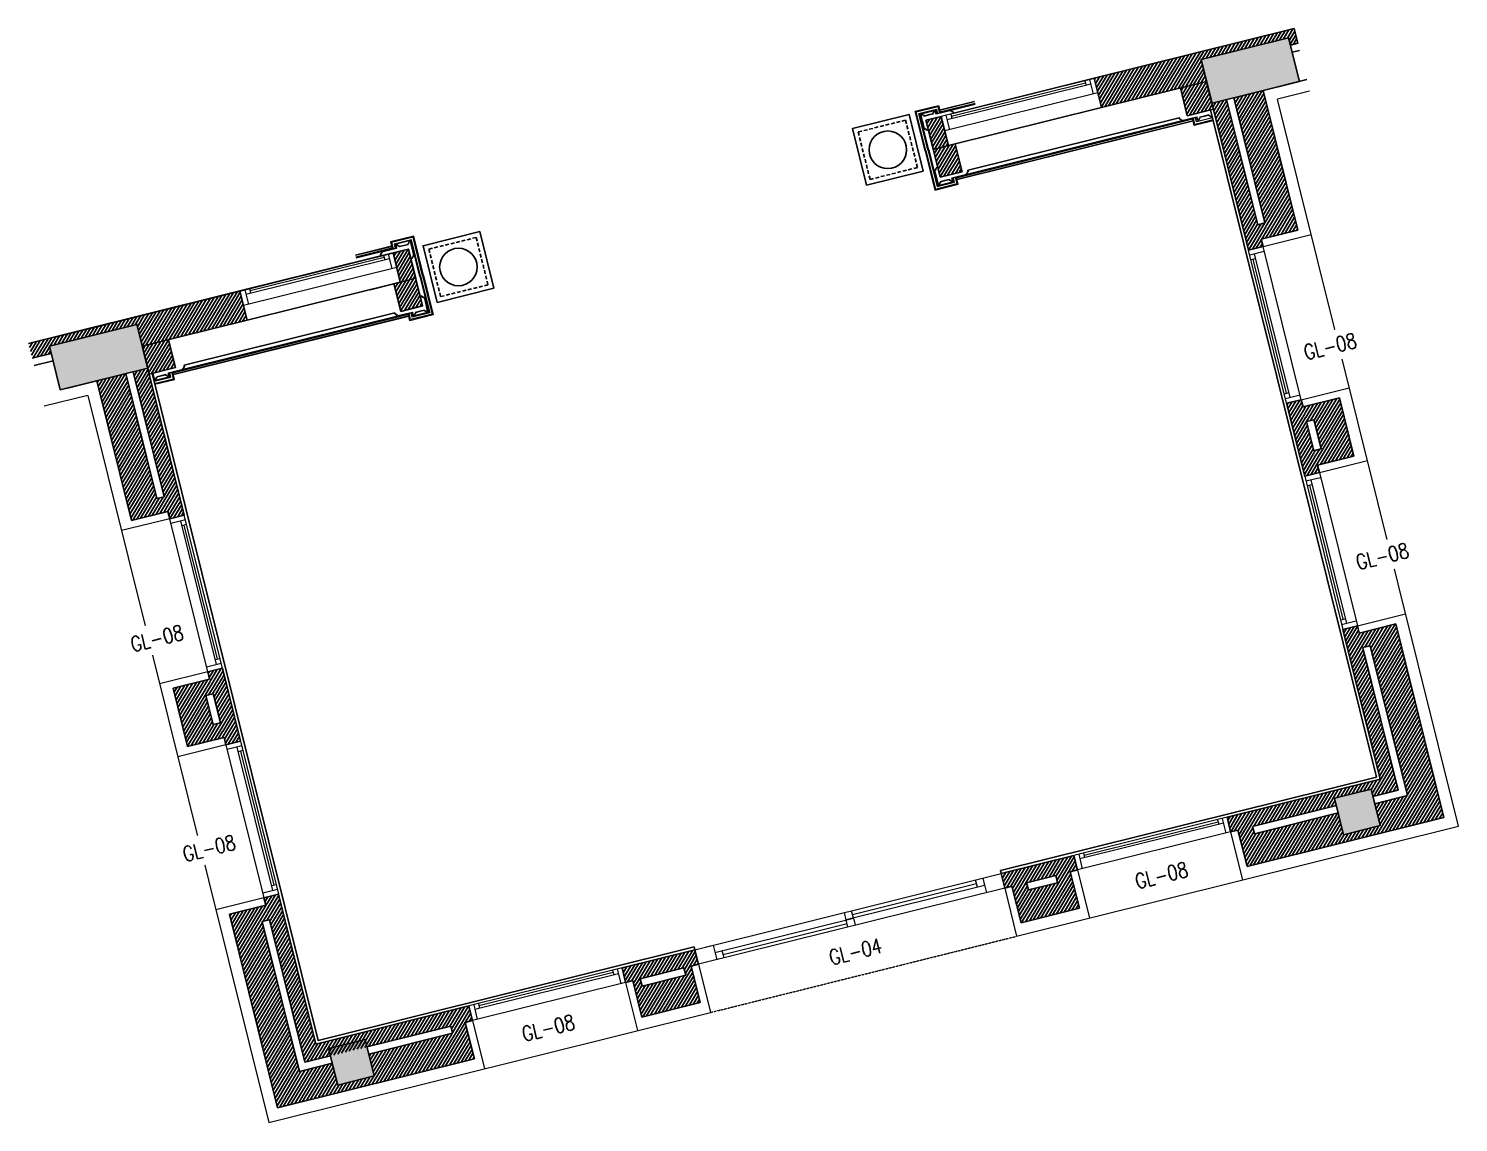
# Model space of a CAD drawing. Header units: inches. Extents: x 122939 to 389145, y 29603 to 529479.
# Drawn here: x 340219 to 349736, y 481882 to 489160 of the extents above; entities that cross this region are included whole.
import ezdxf
from ezdxf.enums import TextEntityAlignment as Align

# ---------------------------------------------------------------- set-up
doc = ezdxf.new("R2010")
doc.units = ezdxf.units.IN
doc.header["$MEASUREMENT"] = 0
doc.set_wipeout_variables(frame=1)
doc.linetypes.add('HIDDEN', pattern=[0.375, 0.25, -0.125])
for name, color, linetype, lineweight in [('A-DOOR', 134, 'Continuous', 18), ('A-GLAZ', 134, 'Continuous', 18), ('A-GLAZ-IDEN', 3, 'Continuous', 18), ('A-WALL-TILE', 8, 'Continuous', 9), ('GRC Hatch', 253, 'Continuous', 0), ('Marble', 6, 'Continuous', 0), ('XREF-V2-FF_COLS$0$A-COLS-PATT', 253, 'Continuous', 20)]:
    doc.layers.add(name, color=color, linetype=linetype, lineweight=lineweight)
for name, color, linetype in [('A-Plaster', 2, 'Continuous'), ('A-WALL', 7, 'Continuous'), ('column', 3, 'Continuous'), ('CQ Wall hatch_CHB', 8, 'Continuous'), ('gypsum', 31, 'Continuous'), ('Layer1', 1, 'Continuous'), ('Layer2', 2, 'Continuous'), ('Layer7', 8, 'Continuous')]:
    doc.layers.add(name, color=color, linetype=linetype)
doc.styles.add('TXT2', font='romans.shx', dxfattribs={"width": 0.9})
pattern_1 = [(238.9714232829852, (329520.3507928419, 380669.5926345756), (16.06706840326385, -9.664978682068586), [])]
pattern_2 = [(238.9714232829857, (329520.3507928419, 380669.5926345756), (16.06706840326394, -9.66497868206845), [])]

# ---------------------------------------------------------------- blocks, each defined once
blk = doc.blocks.new('TAG-WIN')
at = {"color": 1}
blk.add_wipeout([(-3.3414880591262914, -7.105427357601002e-15), (3.3414880591262026, -7.105427357601002e-15), (4.503754163611903, 2.0131039448843), (3.3414880591262026, 3.999999999999993), (-3.3414880591262914, 3.999999999999993), (-4.496188597505579, 1.999999999999993)], dxfattribs=at)
at = {"color": 2, "style": 'TXT2', "width": 0.8}
blk.add_attdef('AW01', text='', height=2, dxfattribs=at).set_placement((0, 1.999999999999993), align=Align.MIDDLE)
blk = doc.blocks.new('post top')
at = {"layer": 'Layer7'}
h = blk.add_hatch(dxfattribs=at)
h.set_pattern_fill('ANSI31', color=256, scale=100, angle=-1.27e-14, style=0)
h.set_pattern_definition([(44.99999999999999, (-32364.03618906011, 157002.8408459602), (-8.838834764831839, 8.838834764831846), [])])
edge = h.paths.add_edge_path()
edge.add_arc((-10307.37570355419, 1295.741312117155), 125, -1.27e-14, 360)
at = {"layer": 'Layer1', "linetype": 'HIDDEN', "ltscale": 100, "elevation": -3.156307375e-07}
blk.add_lwpolyline([(-10469.87570355422, 1133.24131211713), (-10469.87570355422, 1458.241312117181), (-10144.87570355417, 1458.241312117181), (-10144.87570355417, 1133.24131211713)], close=True, dxfattribs=at)
at = {"layer": 'Layer2', "elevation": -3.156307375e-07}
blk.add_lwpolyline([(-10501.55705175451, 1101.559963916836), (-10501.55705175451, 1489.922660317476), (-10113.19435535387, 1489.922660317476), (-10113.19435535387, 1101.559963916836)], close=True, dxfattribs=at)
at = {"layer": 'Layer7'}
blk.add_circle((-10307.37570355419, 1295.741312117155, -3.156307375e-07), 125, dxfattribs=at)

msp = doc.modelspace()

# ---------------------------------------------------------------- hatches: boundary and pattern name
at = {"layer": 'CQ Wall hatch_CHB'}
h = msp.add_hatch(dxfattribs=at)
h.set_pattern_fill('ANSI31', color=8, scale=150, angle=180)
h.set_pattern_definition(pattern_2)
h.paths.add_polyline_path([(347360.7159349358, 488635.3953886387), (347312.4283503423, 488829.4786418426), (348641.9072083872, 489160.2507294035), (348666.0510006839, 489063.2091028024), (348617.5301871883, 489051.1372066053), (348605.4593223083, 489099.6538749099), (348023.4644388336, 488954.8545338812), (348059.4164727066, 488809.2308987408)])
h = msp.add_hatch(dxfattribs=at)
h.set_pattern_fill('ANSI31', color=8, scale=150, angle=180)
h.set_pattern_definition([(238.9714232829857, (262130.2105153266, 449411.3645572167), (16.06706840326394, -9.66497868206844), [])])
h.paths.add_polyline_path([(347884.9969943752, 488765.833180692), (348059.6796694092, 488809.2939343042), (348105.7164197724, 488624.2575040766), (347931.0337447385, 488580.7967504647)])
h = msp.add_hatch(dxfattribs=at)
h.set_pattern_fill('ANSI31,_O', color=8, scale=149.9999999999999, angle=179.9999999999995)
h.set_pattern_definition(pattern_1)
h.paths.add_polyline_path([(348472.6487897174, 487770.6264380913), (348666.7320429265, 487818.9140226867), (348435.5054653393, 488748.2583205986), (348241.4225688737, 488699.9693021812)])
h.paths.add_polyline_path([(348798.1209094963, 486254.3509350017), (349040.9718691639, 486314.7718423443), (348944.3938323269, 486702.9376352851), (348701.5457601018, 486642.5174463329), (348725.6915821735, 486545.4763247364), (348774.2103671141, 486557.5477162316), (348822.7433898324, 486363.5255276173), (348773.9791454955, 486351.3930662401)])
h.paths.add_polyline_path([(348195.8345208036, 483912.0114123661), (348219.9829504102, 483814.9511469344), (348268.5037637107, 483827.0230430824), (348328.8585179618, 483584.4379738556), (349639.1808780793, 483910.4542366621), (349318.6336585645, 485198.7954549423), (349124.5504053553, 485150.5078703473), (349396.8089631972, 484056.2481147101), (349178.1968469224, 484001.8574098419), (349214.3417512985, 483856.5840544565), (348971.7387549941, 483796.2202722382), (348935.5938506179, 483941.4936276241), (348377.6174656889, 483802.6460666714), (348365.5452110846, 483851.1667907872), (348923.5226713826, 483990.0146192897), (348911.3785573413, 484038.8241603703), (349154.2510462372, 484099.2264424783), (349166.3887237376, 484050.4412328754), (349335.9605034351, 484092.6102302541), (349099.9182467002, 485041.3308697819), (349148.4390600011, 485053.4027659296), (349124.5504053553, 485150.5078703473), (349075.9018440004, 485138.4041906998), (349063.9573374487, 485186.956698317), (348966.925194305, 485162.8152654882), (349215.030027035, 484165.5935232457)])
h.paths.add_polyline_path([(348339.1831704561, 487685.896137518), (348436.2002310202, 487710.0338178251), (348424.1265288346, 487758.5541817868), (348472.6487897173, 487770.6264380915), (348448.2692362, 487867.6094077015), (348399.9809305009, 487855.5953590498), (348192.9018447576, 488687.8970475769), (348095.8826722887, 488663.7580807155)])
h.paths.add_polyline_path([(348689.7175112111, 486691.0988786591), (348592.6996723159, 486666.961004704), (348713.4176040878, 486181.7526155038), (348810.4400572574, 486205.8916374825)])
h = msp.add_hatch(dxfattribs=at)
h.set_pattern_fill('ANSI31', color=8, scale=150, angle=180)
h.set_pattern_definition(pattern_2)
h.paths.add_polyline_path([(346191.8631190252, 488550.6839106824), (346293.4912710231, 488575.9688227273), (346341.7797181268, 488381.8821028182), (346240.1515661289, 488356.5971907731)])
h = msp.add_hatch(dxfattribs=at)
h.set_pattern_fill('ANSI31', color=8, scale=150, angle=180)
h.set_pattern_definition([(238.9714232829857, (283499.3535813828, 454727.973597363), (16.06706840326394, -9.66497868206844), [])])
h.paths.add_polyline_path([(346240.4635962463, 488355.343041977), (346386.0264709357, 488391.5588385957), (346431.7511912637, 488207.7765569214), (346286.1883165746, 488171.5607603024)])
h = msp.add_hatch(dxfattribs=at)
h.set_pattern_fill('ANSI31', color=8, scale=150, angle=180)
h.set_pattern_definition([(238.9714232829857, (329035.4086507563, 380548.9398511833), (16.06706840326394, -9.66497868206845), [])])
h.paths.add_polyline_path([(342746.8858095224, 487693.5793923446), (342644.7261106834, 487668.1622323461), (342693.0145577872, 487474.075512437), (342795.174256626, 487499.4926724354)])
h = msp.add_hatch(dxfattribs=at)
h.set_pattern_fill('ANSI31', color=8, scale=150, angle=180)
h.set_pattern_definition([(238.9714232829857, (279908.81339717, 453834.6532824047), (16.06706840326394, -9.66497868206844), [])])
h.paths.add_polyline_path([(342649.9234120333, 487462.0227270186), (342795.4862867223, 487498.2385236375), (342841.2110070504, 487314.4562419629), (342695.6481323613, 487278.2404453439)])
h = msp.add_hatch(dxfattribs=at)
h.set_pattern_fill('ANSI31', color=8, scale=150, angle=180)
h.set_pattern_definition(pattern_2)
h.paths.add_polyline_path([(341674.0761809855, 487220.5690518075), (341625.7885963926, 487414.6523050115), (340218.6940193305, 487064.5695580507), (340242.8378116267, 486967.5279314493), (340368.9743441396, 486998.9104870456), (340356.9034792592, 487047.42715535), (340938.8983627335, 487192.2264963787), (340975.3756432145, 487046.7335417052)])
h = msp.add_hatch(dxfattribs=at)
h.set_pattern_fill('ANSI31', color=8, scale=150, angle=180)
h.set_pattern_definition([(238.9714232829857, (255220.5912518391, 447692.2654378981), (16.06706840326394, -9.66497868206844), [])])
h.paths.add_polyline_path([(340975.3777308876, 487046.7340613739), (341150.0604059218, 487090.1948149858), (341196.097156285, 486905.1583847585), (341021.4144812512, 486861.6976311462)])
h = msp.add_hatch(dxfattribs=at)
h.set_pattern_fill('ANSI31,_O', color=8, scale=149.9999999999999, angle=179.9999999999995)
h.set_pattern_definition(pattern_1)
h.paths.add_polyline_path([(341882.8769686989, 483400.3160683114), (341785.8353333844, 483376.1722738474), (342058.1037952225, 482281.8738338833), (342640.3456754654, 482426.7391949773), (342640.3492370988, 482426.7237521331), (343173.81917911, 482559.4741495334), (343149.6746699016, 482656.5155977651), (342131.0043060426, 482403.0443510097)])
h.paths.add_polyline_path([(341508.6371424615, 484904.458248654), (341411.5955092364, 484880.3144547092), (341532.3180546086, 484395.1072133656), (341629.3596885079, 484419.2510074779)])
h.paths.add_polyline_path([(341158.0782304609, 485899.249394228), (341255.1198622706, 485923.3931878204), (341011.8368610136, 486901.1945822618), (340914.7952305626, 486877.0507890076)])
h = msp.add_hatch(dxfattribs=at)
h.set_pattern_fill('ANSI31,_O', color=8, scale=149.9999999999999, angle=179.9999999999995)
h.set_pattern_definition(pattern_1)
h.paths.add_polyline_path([(341749.3864249409, 483315.5795665649), (341555.3031717316, 483267.2919819705), (341875.8650194589, 481978.8934999664), (343185.6631098326, 482304.7785619987), (343125.2980073531, 482547.4021642), (343028.2565496901, 482523.2576928848), (343040.5943712596, 482474.7828280479), (342482.336561946, 482335.8877082484), (342518.481971628, 482190.6123219403), (342106.3182119901, 482088.0605864569), (342275.8782618472, 482130.2514073434), (342239.7339223968, 482275.5224921835), (342021.6588975071, 482221.265414848), (341773.5386601539, 483218.540040546), (341821.8003157424, 483230.5474586944), (341797.6565234461, 483327.5890852966)])
h.paths.add_polyline_path([(340903.4022730064, 485887.4107280809), (341145.774244654, 485947.7124640153), (341121.6284351727, 486044.7535887456), (341073.1076274167, 486032.6816939762), (340866.2744334899, 486864.9788440458), (340672.2612354082, 486816.4096943596)])
h.paths.add_polyline_path([(341375.146598703, 484819.721746907), (341181.0633454942, 484771.4341623129), (341277.6420992439, 484383.2685477377), (341520.0029785393, 484443.5675239141), (341495.859187656, 484540.6091508674), (341447.5975306536, 484528.6017323678), (341399.3099460603, 484722.6849855716), (341447.5695520826, 484734.6918937916), (341423.4277895608, 484831.7340253975)])
h = msp.add_hatch(dxfattribs=at)
h.set_pattern_fill('ANSI31,_O', color=8, scale=149.9999999999999, angle=179.9999999999995)
h.set_pattern_definition(pattern_1)
h.paths.add_polyline_path([(346873.4724394731, 483428.4173323767), (346861.400184869, 483476.9380564927), (347055.4806730078, 483525.2367542302), (347067.5529276122, 483476.7160301134)], flags=16)
h.paths.add_polyline_path([(347212.8847245184, 483306.7654114397), (347152.5252437769, 483549.369477944), (347201.0460570781, 483561.4413740924), (347176.899500321, 483658.4941119437), (346691.6941318973, 483537.7640392415), (346715.8379241934, 483440.7224126405), (346764.3587374949, 483452.794308789), (346824.7175997272, 483210.1980830423)])
h = msp.add_hatch(dxfattribs=at)
h.set_pattern_fill('ANSI31,_O', color=8, scale=149.9999999999999, angle=179.9999999999995)
h.set_pattern_definition(pattern_1)
h.paths.add_polyline_path([(344689.8043952539, 482679.0189248123), (344629.442952254, 482921.6308782623), (344677.9637655545, 482933.702774411), (344653.8199732582, 483030.7444010117), (344605.3011222136, 483018.6646179277), (344168.611481917, 482910.0253503759), (344192.7559911257, 482812.9839021426), (344581.1850210729, 482909.615632996), (344593.2572756775, 482861.0949088799), (344301.87147393, 482788.5974731183), (344289.7972592714, 482837.1276052548), (344241.2764459707, 482825.0557091066), (344253.3502112674, 482776.5243232338), (344301.6392296845, 482582.4414267685)])
at = {"layer": 'GRC Hatch'}
h = msp.add_hatch(color=256, dxfattribs=at)
h.dxf.hatch_style = 1
h.paths.add_polyline_path([(348023.4644388339, 488954.8545338808), (348605.7219456116, 489099.7192151428), (348678.1524067612, 488808.5980159905), (348095.8948999832, 488663.733334729)])
h = msp.add_hatch(color=256, dxfattribs=at)
h.dxf.hatch_style = 1
h.paths.add_polyline_path([(340429.6063985616, 486756.3737437659), (341011.8639052908, 486901.2384250152), (340939.4340225731, 487192.3572992646), (340357.1765158435, 487047.4926180151)])
at = {"layer": 'XREF-V2-FF_COLS$0$A-COLS-PATT'}
for points in [[(348972.0064604747, 483796.262895232), (349214.610526979, 483856.6223759736), (349154.2510462372, 484099.2264424781), (348911.646979733, 484038.8669617365)], [(342276.134730237, 482130.3391958358), (342518.7387967414, 482190.6986765775), (342458.3793159997, 482433.3027430822), (342215.7752494953, 482372.9432623407)]]:
    msp.add_hatch(color=256, dxfattribs=at).paths.add_polyline_path(points)

# ---------------------------------------------------------------- linework, layer by layer
at = {"layer": 'A-DOOR'}
for p, q in [((346533.9432534619, 483446.9913001512, -1.916740496246103e-07), (346521.8713572983, 483495.512113449, -1.916740496246103e-07)), ((345703.0423303755, 483266.026746456, 1.124836122532325e-06), (346527.9073053802, 483471.2517068001, -1.916740496246103e-07)), ((345709.078278457, 483241.7663398068, 1.124836122532325e-06), (345697.0063822938, 483290.2871531041, 1.124836122532325e-06)), ((344841.7506640414, 483000.2148175812, -1.916740496244456e-07), (345666.6045014038, 483205.4370068994, -1.916740496246103e-07)), ((345672.6404494856, 483181.1766002508, -1.916740496246103e-07), (345660.5685533222, 483229.6974135484, -1.916740496246103e-07)), ((344847.7866121231, 482975.9544109331, -1.916740496244456e-07), (344835.7147159597, 483024.4752242298, -1.916740496244456e-07))]:
    msp.add_line(p, q, dxfattribs=at)
at = {"layer": 'A-DOOR', "color": 9, "linetype": 'HIDDEN'}
msp.add_line((344757.6342326887, 482613.4816740653, 1.466681579672572e-07), (346795.5083913053, 483120.5013123861, 1.124836122511044e-06), dxfattribs=at)
at = {"layer": 'A-DOOR', "elevation": 1.466518336033709e-07}
msp.add_lwpolyline([(344677.9637655581, 482933.7027743956), (344653.8159618094, 483030.7605243091), (346691.6901204517, 483537.7801625269), (346715.8379242002, 483440.7224126136)], close=True, dxfattribs=at)
for points in [[(346570.3880872179, 483507.6004221458), (346582.4640555367, 483459.063241487), (345660.5574651596, 483229.6944436436), (345648.4814968405, 483278.2316243023)], [(346570.3880872179, 483507.6004221453), (346594.5358909632, 483410.5426722476)], [(344787.189830507, 483012.419695428), (345709.0852832411, 483241.7857222446), (345721.1612515606, 483193.248541586)], [(344653.8199732581, 483030.7444010132), (344775.122006526, 483060.9241413872), (344799.2657988262, 482963.8825147694)]]:
    msp.add_lwpolyline(points, dxfattribs=at)
at = {"layer": 'A-GLAZ'}
for p, q in [((347312.4293302961, 488829.4745911612), (346293.4912710228, 488575.9688227272)), ((347249.3522559345, 488813.7811947817), (347257.1989884405, 488782.2426661387)), ((347280.8907845771, 488821.6279272886), (347305.0335707146, 488724.5903448482)), ((347336.5721164342, 488732.4370087202), (346317.6340571603, 488478.9312402872)), ((347288.73753416, 488790.0893300113), (346332.8765321728, 488552.2770265914)), ((347253.2756392632, 488798.0118618257), (346360.4916945623, 488575.8930234188)), ((346325.0297996658, 488583.8155552341), (346349.1725858031, 488486.7779727937)), ((346356.5683283086, 488591.6622877403), (346364.4150608155, 488560.1237590977)), ((342644.7270906371, 487668.1581816655), (341625.7890313632, 487414.6524132318)), ((342613.1885449173, 487660.3115177928), (342637.3313310559, 487563.273935352)), ((348592.4362815075, 486666.8954735169, 1.466559146943414e-07), (348338.9224247611, 487685.831520432, 1.466559146943414e-07)), ((348346.7691572473, 487654.2929917831, 1.466559146943414e-07), (348443.8109090432, 487678.4368151955, 1.466559146943414e-07)), ((348616.128077669, 486706.2807346506, 1.466559146943414e-07), (348378.3076858957, 487662.1397242696, 1.466559146943414e-07)), ((348689.4779680904, 486691.0390247349, 1.466559146942465e-07), (348435.9641113433, 487709.9750716498, 1.466559146942465e-07)), ((342668.8698767748, 487571.1205992238), (341649.931817501, 487317.6148307901)), ((342621.0352945001, 487628.7729205157), (341665.1742925126, 487390.9606170952)), ((342585.5733996037, 487636.6954523303), (341692.7894549026, 487414.576613923)), ((342581.6500162749, 487652.4647852863), (342589.4967487814, 487620.9262566436)), ((348354.6158897332, 487622.7544631356, 1.466559146943414e-07), (348386.1544183817, 487630.601195622, 1.466559146943414e-07)), ((348592.512080859, 486733.8958970561, 1.466559146943414e-07), (348370.3851540575, 487626.6778293788, 1.466559146943414e-07)), ((341657.3275600061, 487422.4991457381), (341681.4703461442, 487325.4615632968)), ((341688.8660886494, 487430.3458782454), (341696.7128211559, 487398.8073496021)), ((348576.7427479003, 486729.9725137365, 1.466559146943414e-07), (348608.2812765492, 486737.8192462232, 1.466559146943414e-07)), ((348584.5894803871, 486698.4339850891, 1.466559146943414e-07), (348681.6310504448, 486722.5777632846, 1.466559146943414e-07)), ((348713.155223199, 486181.6873355827, 1.466640768762863e-07), (348966.6609916323, 485162.7492763096, 1.466640768762863e-07)), ((348721.001887071, 486150.1487898631, 1.466640768762863e-07), (348818.0434571129, 486174.2925681219, 1.466640768762863e-07)), ((348752.5404843481, 486157.9955394462, 1.466640768762863e-07), (348990.3527877686, 485202.1345374587, 1.466640768762863e-07)), ((348810.1967898216, 486205.8313689581, 1.466640768761915e-07), (349063.7025582544, 485186.8933096851, 1.466640768761915e-07)), ((348728.848619577, 486118.610261221, 1.466640768762863e-07), (348760.3871482206, 486126.4569937273, 1.466640768762863e-07)), ((348744.6179525334, 486122.5336445494, 1.466640768762863e-07), (348966.7367909406, 485229.7496998491, 1.466640768762863e-07)), ((341411.3519092358, 484880.2535914409, 1.466559146942465e-07), (341157.8461408024, 485899.1916507148, 1.466559146942465e-07)), ((341262.7344399316, 485891.7971554466, 1.466559146943414e-07), (341165.6926881515, 485867.6533319727, 1.466559146943414e-07)), ((341469.008214709, 484928.0894209527, 1.466559146943414e-07), (341231.1959112889, 485883.9504229397, 1.466559146943414e-07)), ((341270.581172438, 485860.2586268045, 1.466559146943414e-07), (341239.0426437948, 485852.4118942968, 1.466559146943414e-07)), ((341476.9307465238, 484963.5513158494, 1.466559146943414e-07), (341254.8119081169, 485856.3352605508, 1.466559146943414e-07)), ((341508.3934758583, 484904.3976248167, 1.466559146943414e-07), (341254.8877074251, 485923.3356840901, 1.466559146943414e-07)), ((348950.967526619, 485225.8263335951, 1.466640768762863e-07), (348982.5060552619, 485233.673066102, 1.466640768762863e-07)), ((348958.8142591254, 485194.2878049521, 1.466640768762863e-07), (349055.8560109061, 485218.4316284261, 1.466640768762863e-07)), ((341500.5468119858, 484935.9361705357, 1.466559146943414e-07), (341403.5052419439, 484911.7923922779, 1.466559146943414e-07)), ((341492.70007948, 484967.4746991789, 1.466559146943414e-07), (341461.1615508362, 484959.6279666725, 1.466559146943414e-07)), ((341532.0707705512, 484395.0459455128, 1.466640768761915e-07), (341785.5846272978, 483376.1098985976, 1.466640768761915e-07)), ((341636.9592582546, 484387.6509851592, 1.466640768762863e-07), (341539.9176881969, 484363.5072069633, 1.466640768762863e-07)), ((341605.4206609724, 484379.8042355965, 1.466640768762863e-07), (341843.241052746, 483423.9452459783, 1.466640768762863e-07)), ((341644.8059907408, 484356.1124565109, 1.466640768762863e-07), (341613.2674620925, 484348.2657240249, 1.466640768762863e-07)), ((341629.0366577824, 484352.189073192, 1.466640768762863e-07), (341851.1635845841, 483459.407140869, 1.466640768762863e-07)), ((341629.1124571338, 484419.1894967305, 1.466640768762863e-07), (341882.6263138803, 483400.2534498158, 1.466640768762863e-07)), ((348195.8401642742, 483911.9887293758, 1.124836122511044e-06), (347176.9021050006, 483658.4829609417, 1.124836122511044e-06)), ((348172.1483681374, 483872.603468226, 1.124836122511044e-06), (347216.2873661494, 483634.7911648057, 1.124836122511044e-06)), ((348136.6864732403, 483880.5260000408, 1.124836122511044e-06), (347243.9025285394, 483658.4071616338, 1.124836122511044e-06)), ((348132.7630899118, 483896.2953329972, 1.124836122511044e-06), (348140.6098224184, 483864.7568043538, 1.124836122511044e-06)), ((348164.3016185542, 483904.1420655037, 1.124836122511044e-06), (348188.4453968125, 483807.1004954611, 1.124836122511044e-06)), ((348219.9841163516, 483814.9471425266, 1.124836122510973e-06), (347201.0460570781, 483561.4413740931, 1.124836122510973e-06)), ((347208.4406336431, 483666.3296934489, 1.124836122511044e-06), (347232.5844571175, 483569.2879416678, 1.124836122511044e-06)), ((347239.9791622862, 483674.1764259558, 1.124836122511044e-06), (347247.8258947931, 483642.6378973123, 1.124836122511044e-06)), ((341874.7795813943, 483431.7919784645, 1.466640768762863e-07), (341777.7378295982, 483407.6481550524, 1.466640768762863e-07)), ((341866.9328489084, 483463.3305071124, 1.466640768762863e-07), (341835.3943202596, 483455.4837746259, 1.466640768762863e-07)), ((344168.6128465522, 482910.0213954042, 1.124836122511044e-06), (343149.6747872783, 482656.515626971, 1.124836122511044e-06)), ((344137.0743008329, 482902.1747315321, 1.124836122511044e-06), (344161.2180790905, 482805.1331614899, 1.124836122511044e-06)), ((344192.7568799276, 482812.9798287815, 1.12483612251095e-06), (343173.8188206537, 482559.4740603484, 1.12483612251095e-06)), ((344144.9210504156, 482870.6361342559, 1.124836122511044e-06), (343189.0600484284, 482632.8238308344, 1.124836122511044e-06)), ((344109.459155519, 482878.5586660693, 1.124836122511044e-06), (343216.6752108175, 482656.4398276631, 1.124836122511044e-06)), ((344105.5357721898, 482894.3279990259, 1.124836122511044e-06), (344113.3825046961, 482862.7894703821, 1.124836122511044e-06)), ((343181.2133159218, 482664.3623594778, 1.124836122511044e-06), (343205.3571393957, 482567.3206076978, 1.124836122511044e-06)), ((343212.7518445641, 482672.2090919841, 1.124836122511044e-06), (343220.598577071, 482640.6705633411, 1.124836122511044e-06))]:
    msp.add_line(p, q, dxfattribs=at)
at = {"layer": 'A-Plaster'}
for p, q in [((346691.6941318972, 483537.7640392429, 1.466681579672573e-07), (346686.865373438, 483557.1723645632, 1.466518336033709e-07)), ((344653.819973258, 483030.7444010131, 1.466518336033709e-07), (344648.9912147985, 483050.1527263337, -1.466596427898901e-07))]:
    msp.add_line(p, q, dxfattribs=at)
at = {"layer": 'A-WALL'}
for p, q in [((348641.9072083875, 489160.2507294033), (347312.4283503421, 488829.4786418426)), ((348630.1949827516, 489054.2881862857, 1.42935422585987e-07), (348617.792810492, 489051.2025468385, 1.465747683136736e-07)), ((348678.1228968323, 489014.6882895008, 1.324136814793755e-07), (348629.8647066401, 489002.6817335372, 1.46574768313651e-07)), ((347312.4283503425, 488829.4786418427), (347360.7159349358, 488635.3953886387)), ((348059.4164727066, 488809.2308987408, 1.466518336033709e-07), (347360.7159349358, 488635.3953886387)), ((348338.9244971742, 487685.8317800433, 1.699578819121427e-07), (348059.4242200688, 488809.2328262721, 1.466440241626346e-07)), ((348726.4104814257, 488820.6050362971, 1.231765243609188e-07), (348435.2856016205, 488748.1736594071, 1.879849087900942e-07)), ((348666.4982938813, 487818.8558663205, 1.46655914693839e-07), (348435.2856016205, 488748.1736594071, 1.466681579672627e-07)), ((346341.7788556174, 488381.8855695174), (347360.7159349981, 488635.3953883886)), ((348399.7504396109, 487855.5380133079, 1.70939750959474e-07), (348192.6816543867, 488687.8137156952, 1.738680386397391e-07)), ((348448.2712478396, 487867.6099081939, 1.46647752511888e-07), (348241.2024632398, 488699.8856107371, 1.46651833603371e-07)), ((346293.4912710228, 488575.9688227266), (346191.8631190252, 488550.6839106824)), ((346191.863119025, 488550.6839106833), (346240.1507036187, 488356.6006574791)), ((346293.4912710228, 488575.9688227266), (346341.7788556163, 488381.8855695231)), ((346286.188316543, 488171.5607604284, -1.395112052097963e-08), (346239.0257177944, 488361.1223355583, -1.395112052098024e-08)), ((346341.7788556163, 488381.8855695231), (346240.1507036188, 488356.6006574786)), ((346431.7511912332, 488207.7765570483, -1.395112052097963e-08), (346386.0264709044, 488391.5588387223, -1.395112052097963e-08)), ((346286.188316543, 488171.5607604284, -1.395112052097963e-08), (346431.7511912332, 488207.7765570483, -1.395112052097963e-08)), ((348399.7484228989, 487855.5375115525, 1.466559146943414e-07), (348448.2692362, 487867.6094077015, 1.466559146943414e-07)), ((348423.8922151951, 487758.4958849502, 1.466559146943414e-07), (348666.4982938813, 487818.8558663205, 1.46655914693839e-07)), ((348435.9641113433, 487709.9750716498, 1.466559146942465e-07), (348423.8922151951, 487758.4958849502, -8.315120498512484e-07)), ((342644.7261106835, 487668.1622323453), (342746.8858095371, 487693.5793923478, 1.020358264749333e-07)), ((342644.7261106835, 487668.1622323453), (342693.0136952769, 487474.0789791415)), ((342746.8858095371, 487693.5793923478, 1.020358264749333e-07), (342795.1733941308, 487499.4961391434, 1.020358264749333e-07)), ((348338.9224847417, 487685.8312793531, 1.466559146943414e-07), (348435.9641113433, 487709.9750716498, 1.466559146943414e-07)), ((342693.0136952155, 487474.0789793868), (341674.076615957, 487220.569160027)), ((342693.0136952769, 487474.0789791415), (342795.1733941308, 487499.4961391434, 1.020358264749333e-07)), ((340218.6940193305, 487064.5695580494, 1.18499931526907e-07), (341625.7890313637, 487414.6524132309)), ((341625.7890313634, 487414.6524132308), (341674.076615957, 487220.569160027)), ((340975.3777308877, 487046.7340613737, 1.466518336033709e-07), (341674.076615835, 487220.5691602568)), ((340369.2468024194, 486998.9782741016, 2.567062892969843e-06), (340242.8378116515, 486967.5279313513, 2.604156880286452e-06)), ((341254.8857552225, 485923.3349423841, 1.699511134796947e-07), (340975.3854780564, 487046.735988856, 1.466596427870297e-07)), ((340381.3186985368, 486950.4574609256, 2.567062892964379e-06), (340254.9097077681, 486919.0071181774, 2.604156880280917e-06)), ((340478.114300938, 486768.442920342, 1.457450696697168e-07), (340671.9554734554, 486816.6702756713, 1.67319032891224e-07)), ((340903.1681659678, 485887.3524826462, 1.466681579672598e-07), (340671.9554734554, 486816.6702756713, 1.466681579672492e-07)), ((341073.1076274167, 486032.6816939762, 1.466559146943414e-07), (340866.0388426847, 486864.9573964871, 1.46651833603371e-07)), ((341121.6284351727, 486044.7535887456, 1.689415182358031e-07), (340914.5596515379, 486877.0292915289, 1.738680386397391e-07)), ((348592.4322373518, 486666.8944673373, 1.466559146943414e-07), (348689.4738639536, 486691.0382596343, 1.466559146944362e-07)), ((348713.1511790432, 486181.6863294043, 1.466640768762863e-07), (348592.4322373518, 486666.8944673373, 1.466559146943414e-07)), ((348701.5457601019, 486642.5174463329, 1.466559146943414e-07), (348689.4738639536, 486691.0382596343, 1.466559146943032e-07)), ((348701.5457601019, 486642.5174463329, 1.466559146943414e-07), (348944.1518486842, 486702.8774301647, 1.466559146943414e-07)), ((349040.7269980786, 486314.7109188327, 1.466640768762865e-07), (348944.1518486842, 486702.8774301647, 1.466640768762865e-07)), ((348725.6895538128, 486545.4758200833, 1.466559146943414e-07), (348774.2103671139, 486557.5477162322, 1.466559146943414e-07)), ((348773.9791454956, 486351.3930662393, 1.577443686979141e-07), (348725.6915821736, 486545.4763247361, 1.634804274760669e-07)), ((348822.4999509163, 486363.464960426, 1.466654925893703e-07), (348774.212388817, 486557.5482192271, 1.466539190486315e-07)), ((348773.9771157868, 486351.392561252, 1.466640768762863e-07), (348822.4979290874, 486363.4644573997, 1.466640768762863e-07)), ((348798.1209094963, 486254.3509350019, 1.466640768762865e-07), (349040.7269980786, 486314.7109188327, 1.466640768762865e-07)), ((348798.1209094963, 486254.3509350019, 1.466640768762863e-07), (348810.1928056447, 486205.8301217007, 1.466640768762482e-07)), ((348713.1511790432, 486181.6863294043, 1.466640768762863e-07), (348810.1928056447, 486205.8301217007, 1.466640768763812e-07)), ((341121.6304523567, 486044.7540906171, 1.466559146943414e-07), (341073.109639056, 486032.6821944689, 1.466559146943414e-07)), ((341145.7742446539, 485947.7124640153, 1.466559146943414e-07), (340903.1681659678, 485887.3524826462, 1.46655914693839e-07)), ((341157.8461408024, 485899.1916507148, 1.466559146942465e-07), (341145.7742446539, 485947.7124640153, -8.315120498512484e-07)), ((341254.8877674041, 485923.3354430111, 1.466559146943414e-07), (341157.8461408024, 485899.1916507148, 1.466559146943414e-07)), ((348966.6609316528, 485162.7495173884, 1.466640768762863e-07), (349063.7025582544, 485186.8933096851, 1.466640768762863e-07)), ((349063.7025582544, 485186.8933096851, 1.466640768761915e-07), (349075.7744544031, 485138.3724963837, -8.315038876693034e-07)), ((349075.7744544031, 485138.3724963837, 1.466640768762863e-07), (349318.3805528818, 485198.7324826772, 1.466640768762834e-07)), ((349638.9253896985, 483910.3602188887, 1.466681579672573e-07), (349318.3805531323, 485198.7324827394, 1.466640768762834e-07)), ((349214.7764235532, 484165.5026389566, 1.466681579673441e-07), (348966.6629638776, 485162.750023002, 1.508641393364382e-07)), ((349099.9182467004, 485041.330869782, 1.466640768762863e-07), (349148.4390600012, 485053.4027659299, 1.466640768762863e-07)), ((349335.9618552142, 484092.6047970214, 1.466674482126252e-07), (349099.9202883091, 485041.3313777309, 1.502687208501092e-07)), ((349396.5545519012, 484056.1558874988, 1.466681579672573e-07), (349148.4410922261, 485053.4032715441, 1.46655914694342e-07)), ((341508.3975200145, 484904.3986309958, 1.466559146943414e-07), (341411.3558934125, 484880.2548386984, 1.466559146944362e-07)), ((341629.1165012899, 484419.1905029098, 1.466640768762863e-07), (341508.3975200145, 484904.3986309958, 1.466559146943414e-07)), ((341423.4277895608, 484831.7340253975, 1.466559146943414e-07), (341180.8217009785, 484771.3740415662, 1.466559146943414e-07)), ((341423.4277895608, 484831.7340253975, 1.466559146943414e-07), (341411.3558934125, 484880.2548386984, 1.466559146943032e-07)), ((341277.3968899573, 484383.2075400832, 1.466640768762865e-07), (341180.8217009785, 484771.3740415662, 1.466640768762865e-07)), ((341447.3363525271, 484528.5367516901, 1.466654925893703e-07), (341399.0487454393, 484722.6199992984, 1.466539190486315e-07)), ((341447.5715804432, 484734.692398444, 1.466559146943414e-07), (341399.0507671421, 484722.620502296, 1.466559146943414e-07)), ((341495.8571579475, 484540.6086458793, 1.577443686979141e-07), (341447.5695520827, 484734.6918937917, 1.634804274760669e-07)), ((341495.859187656, 484540.6091508674, 1.466640768762863e-07), (341447.3383743556, 484528.5372547195, 1.466640768762863e-07)), ((341520.0029785393, 484443.5675239141, 1.466640768762865e-07), (341277.3968899573, 484383.2075400832, 1.466640768762865e-07)), ((341520.0029785393, 484443.5675239141, 1.466640768762863e-07), (341532.0748746877, 484395.0467106134, 1.466640768762482e-07)), ((341629.1165012899, 484419.1905029098, 1.466640768762863e-07), (341532.0748746877, 484395.0467106134, 1.466640768763812e-07)), ((349214.7764235536, 484165.5026389578, 1.466681579672573e-07), (348195.8391581129, 483911.9927735363, 1.124852446874889e-06)), ((349166.1315264973, 484050.3772732368, -0.0831124705719373), (349335.9684383645, 484092.6122035066, -0.01846572284155457)), ((349178.197989337, 484001.8551084601, -0.0831124705719373), (349396.5545519012, 484056.1558874988, 1.466681579672573e-07)), ((349335.9684383645, 484092.6122035066, -0.01846572284155474), (349335.9618552142, 484092.6047970214, 1.466674482126247e-07)), ((348923.5293113001, 483989.9871618176, -0.1779822485811242), (348365.5454989167, 483851.1663988642, -0.01608798343076677)), ((348195.8391581129, 483911.9927735363, 1.124852446874888e-06), (348219.9829504102, 483814.9511469344, 1.12485244687487e-06)), ((349638.9253896983, 483910.360218889, 1.466681579672575e-07), (348328.8632444525, 483584.4189765787, 1.088623404284627e-06)), ((348935.5988046089, 483941.4760062987, -0.1779822485811381), (348377.6171778566, 483802.6464585947, -0.01608798343076677)), ((348268.5037637107, 483827.0230430824, 1.124852446874889e-06), (348219.9829504102, 483814.9511469344, 1.124852446874894e-06)), ((348268.5037637107, 483827.0230430824, 1.124852446874889e-06), (348328.8632444525, 483584.4189765787, 1.124852446874886e-06)), ((348365.5453903122, 483851.1668353804, 1.124852446874889e-06), (348377.6172864609, 483802.6460220784, 1.124852446874889e-06)), ((347176.9022647808, 483658.4830006947, 1.124836122511044e-06), (346691.6941318972, 483537.7640392429, 1.466681579672573e-07)), ((347176.9022647808, 483658.4830006947, 1.124836122511027e-06), (347201.0460570781, 483561.4413740931, 1.124836122511027e-06)), ((346691.6941318972, 483537.7640392429, 1.466681579672573e-07), (346715.8379241941, 483440.7224126405, 1.466681579672573e-07)), ((347055.483617175, 483525.2256856474, 9.850978418103634e-07), (346861.4003640968, 483476.9381010853, 2.864064386679385e-07)), ((346861.4003640968, 483476.9381010853, 1.466681579672571e-07), (346873.4722602449, 483428.4172877848, 1.466681579673973e-07)), ((347067.5555133232, 483476.7048723463, 1.124836122511044e-06), (346873.4722602449, 483428.4172877848, 2.864064386680084e-07)), ((347055.483617175, 483525.2256856474, 1.124836122511045e-06), (347067.5555133232, 483476.7048723463, 1.124836122511045e-06)), ((347201.0460570781, 483561.4413740931, 1.124836122510973e-06), (347152.5252437769, 483549.369477944, 1.466681579672406e-07)), ((347152.5252437769, 483549.369477944, 1.124836122511044e-06), (347212.8847245184, 483306.7654114397, 1.124836122511044e-06)), ((341882.6262538999, 483400.2536908946, 1.466640768762863e-07), (341785.5846272978, 483376.1098985976, 1.466640768762863e-07)), ((342130.7376816022, 482403.0058012974, 1.466681579673441e-07), (341882.6263138803, 483400.2534498158, 1.466640768762863e-07)), ((346764.358737495, 483452.794308789, 1.466681579672571e-07), (346715.8379241941, 483440.7224126405, 1.466681579672575e-07)), ((346764.358737495, 483452.794308789, 1.466681579672573e-07), (346824.7182182367, 483210.1902422845, 1.466681579672381e-07)), ((341797.6565234463, 483327.5890852966, 1.466640768762863e-07), (341555.0504249679, 483267.2290990035, 1.466640768762834e-07)), ((341785.5846272978, 483376.1098985976, 1.466640768761915e-07), (341797.6565234463, 483327.5890852966, -8.315038876693034e-07)), ((347212.8847245184, 483306.7654114397, 1.124836122511044e-06), (346824.7182182367, 483210.1902422845, 2.355925184012026e-07)), ((341875.5952615337, 481978.8568351536, 1.466681579672573e-07), (341555.0504249679, 483267.2290990035, 1.466670820935099e-07)), ((342021.3909301442, 482221.2276729497, 1.466681579672573e-07), (341773.2774704666, 483218.4750569947, 1.466640768762863e-07)), ((341821.8003157427, 483230.5474586946, 1.466640768762863e-07), (341773.2795024415, 483218.4755625463, 1.466640768762863e-07)), ((342057.8398395976, 482281.8203696787, 1.466674482126252e-07), (341821.7982743835, 483230.5469508077, 1.502768830320535e-07)), ((344653.8199732582, 483030.7444010132, 1.466681579672573e-07), (344168.611840373, 482910.0254395606, 1.124836122511044e-06)), ((344653.8199732582, 483030.7444010132, 1.466681579672575e-07), (344677.9637655547, 482933.7027744112, 1.466681579672573e-07)), ((344168.611840373, 482910.0254395606, 1.124836122511044e-06), (344192.75563267, 482812.9838129587, 1.124836122511139e-06)), ((344580.9221389528, 482909.5589821134, 1.466681579672573e-07), (344289.7972592714, 482837.1276052548, 1.124836122511044e-06)), ((344580.9221389528, 482909.5589821134, 1.466681579672573e-07), (344592.9940351013, 482861.0381688132, 1.466681579672573e-07)), ((344677.9637655547, 482933.7027744112, 1.466681579673077e-07), (344629.4429522538, 482921.6308782623, 1.124836122511548e-06)), ((344629.4429522538, 482921.6308782623, 1.466681579672573e-07), (344689.8024329959, 482679.0268117575, 1.46668157967266e-07)), ((344241.2764459707, 482825.0557091066, 1.124836122511044e-06), (344192.75563267, 482812.9838129587, 1.124836122511006e-06)), ((344241.2764459707, 482825.0557091066, 1.124836122511044e-06), (344301.6359267125, 482582.4516426022, 1.124836122511044e-06)), ((344289.7972592714, 482837.1276052548, 1.124836122511044e-06), (344301.8691554199, 482788.6067919533, 1.124836122511044e-06)), ((344592.9940351013, 482861.0381688132, 1.466681579672573e-07), (344301.8691554199, 482788.6067919533, 1.124836122511044e-06)), ((343149.6750283571, 482656.5156869503, 1.124836122511044e-06), (342130.7376816018, 482403.0058012974, 1.466681579672573e-07)), ((343149.6750283571, 482656.5156869503, 1.124836122511044e-06), (343173.8188206537, 482559.4740603484, 1.124836122511044e-06)), ((344689.8024329959, 482679.0268117575, 2.355925184010421e-07), (344301.6359267125, 482582.4516426022, 1.035911762077259e-06)), ((343028.2565496899, 482523.2576928848, -0.002307182285041081), (342470.2618836749, 482384.4219941695, -0.02654474420784415)), ((343028.2563807514, 482523.2583719032, 1.124836122511044e-06), (343040.3282768996, 482474.7375586022, 1.124836122511044e-06)), ((343173.8188206537, 482559.4740603484, 1.12483612251095e-06), (343125.2980073532, 482547.4021642002, 1.466681579654546e-07)), ((343125.2980073532, 482547.4021642002, 1.124836122511044e-06), (343185.6574880947, 482304.7980976946, 1.124836122511041e-06)), ((343040.3291248555, 482474.7370485272, -0.002307182285041081), (342482.3337798248, 482335.9011808641, -0.02654477651115371)), ((343185.6574880947, 482304.7980976946, 1.088607686775455e-06), (341875.5952615337, 481978.8568351524, 1.466681579672575e-07)), ((342239.7275456113, 482275.5552215947, 1.466518336039335e-07), (342021.3909301442, 482221.2276729497, 1.466681579672573e-07)), ((342057.8305533319, 482281.8238278798, -0.01846572284155474), (342057.8398395976, 482281.8203696787, 1.466674482126247e-07)), ((342227.6545227972, 482324.0757545687, 1.466518336039335e-07), (342057.8395567494, 482281.8215065352, -0.003829766087209335))]:
    msp.add_line(p, q, dxfattribs=at)
msp.add_lwpolyline([(347360.7159349358, 488635.3953886387), (347312.4283503423, 488829.4786418426), (348641.9072083872, 489160.2507294035), (348666.0510006839, 489063.2091028024), (348617.5301871883, 489051.1372066053), (348605.4593223083, 489099.6538749099), (348023.4644388336, 488954.8545338812), (348059.4164727066, 488809.2308987408)], close=True, dxfattribs=at)
msp.add_lwpolyline([(348105.707915976, 488624.2916835572), (347931.0117667878, 488580.7912823881), (347884.9750164249, 488765.8277126163)], dxfattribs=at)
at = {"layer": 'A-WALL', "elevation": 1.466518336033709e-07}
msp.add_lwpolyline([(346191.8631190252, 488550.6839106824), (346293.4912710231, 488575.9688227273), (346341.7797181268, 488381.8821028182), (346240.1515661289, 488356.5971907731)], close=True, dxfattribs=at)
at = {"layer": 'A-WALL'}
for points, elevation in [([(340393.61102793, 487108.0886133273), (342746.8858095526, 487693.5793922229), (342841.2110070504, 487314.4562419629), (342695.6481323607, 487278.2404453442), (342649.9234120333, 487462.0227270186), (342492.5230412395, 487422.8646333294)], -1.466596427898903e-07), ([(341021.3839995036, 486861.7263425498), (341196.097156285, 486905.1583847585), (341150.0604059214, 487090.1948149864)], -1.466596427898901e-07)]:
    msp.add_lwpolyline(points, dxfattribs=dict(at, elevation=elevation))
at = {"layer": 'A-WALL-TILE'}
for p, q in [((348745.7255152634, 488742.9717350142), (348532.2339367397, 488689.8553919615)), ((348745.7255152627, 488742.9717350164), (348532.233936739, 488689.8553919633)), ((346341.7788556159, 488381.885569523, -1.466518336033711e-07), (347360.715934936, 488635.3953886386, -1.466518336033711e-07)), ((349735.8737248175, 483852.0419514456, 1.466628354646595e-07), (348532.233936739, 488689.855391964, 1.475473106982361e-07)), ((348435.9641113436, 487709.9750716499, 1.466559146943414e-07), (348756.2014791303, 487789.6495862289, 1.466559146943414e-07)), ((341674.076615957, 487220.569160027, -1.466518336033709e-07), (342693.0136952766, 487474.078979142, -1.466518336033709e-07)), ((340613.6372060117, 486719.721940551, 1.475473106982356e-07), (340322.5123262067, 486647.2905636612, 1.475473106982356e-07)), ((340613.6372060117, 486719.7219405518, 1.466681579672356e-07), (341817.2769940898, 481881.9085000345, 1.466681579672356e-07)), ((348689.4738639539, 486691.038259633, 1.466559146943414e-07), (349009.7112317402, 486770.7127742136, 1.466559146943414e-07)), ((348810.1928056444, 486205.8301217014, 1.466640768762863e-07), (349130.4301734313, 486285.5046362788, 1.466640768762863e-07)), ((341157.8461408024, 485899.1916507151, 1.466559146943414e-07), (340837.6087730159, 485819.5171361351, 1.466559146943414e-07)), ((349063.7025582547, 485186.8933096846, 1.466640768762863e-07), (349383.9399260415, 485266.5678242637, 1.466640768762863e-07)), ((341411.3558934128, 484880.2548386981, 1.466559146943414e-07), (341091.1185256257, 484800.5803241198, 1.466559146943414e-07)), ((341532.0748746878, 484395.0467106149, 1.466640768762863e-07), (341211.8375069012, 484315.3721960344, 1.466640768762863e-07)), ((346795.5124387729, 483120.4850448549, 1.466681579672572e-07), (349735.8737248175, 483852.0419514456, 1.466681052692117e-07)), ((348219.9839565885, 483814.947102778, 1.124852446874889e-06), (348299.6574649893, 483494.7137791484, 1.124852446874889e-06)), ((347201.0460570781, 483561.4413740924, 1.124836122511044e-06), (347280.7205716568, 483241.2040063064, 1.124836122511044e-06)), ((346715.8379242003, 483440.7224126134, 1.466681579672573e-07), (346795.5124387731, 483120.4850448549, 1.466681579672573e-07)), ((341785.5846272978, 483376.1098985976, 1.466640768762863e-07), (341465.3472595111, 483296.4353840187, 1.466640768762863e-07)), ((344677.9637655587, 482933.7027743954, 1.466681579672573e-07), (344757.6382801337, 482613.4654066247, 1.466681579672573e-07)), ((344192.7556326708, 482812.9838129585, 1.124836122511044e-06), (344272.4301472486, 482492.7464451722, 1.124836122511044e-06)), ((341817.2769940898, 481881.9085000345, 1.466681579672572e-07), (344757.6382801339, 482613.465406625, 1.466681579672572e-07)), ((343173.8188206537, 482559.4740603483, 1.124836122511044e-06), (343253.4933352331, 482239.2366925619, 1.124836122511044e-06))]:
    msp.add_line(p, q, dxfattribs=at)
at = {"layer": 'column'}
for points in [[(348023.4644388339, 488954.8545338808), (348605.7219456116, 489099.7192151428), (348678.1524067612, 488808.5980159905), (348095.8948999832, 488663.733334729)], [(348023.4644388339, 488954.8545338808), (348605.7219456116, 489099.7192151428), (348678.1524067612, 488808.5980159905), (348095.8948999832, 488663.733334729)], [(340429.6063985616, 486756.3737437659), (341011.8639052908, 486901.2384250152), (340939.4340225731, 487192.3572992646), (340357.1765158435, 487047.4926180151)], [(340429.6063985616, 486756.3737437659), (341011.8639052908, 486901.2384250152), (340939.4340225731, 487192.3572992646), (340357.1765158435, 487047.4926180151)]]:
    msp.add_lwpolyline(points, close=True, dxfattribs=at)
at = {"layer": 'column', "elevation": 1.466518336033709e-07}
for points in [[(348972.0064604746, 483796.262895232), (349214.610526979, 483856.6223759736), (349154.2510462372, 484099.2264424781), (348911.646979733, 484038.8669617366)], [(342276.1347302368, 482130.3391958362), (342518.7387967415, 482190.6986765776), (342458.3793159999, 482433.3027430823), (342215.7752494953, 482372.9432623407)]]:
    msp.add_lwpolyline(points, close=True, dxfattribs=at)
at = {"layer": 'gypsum'}
for points, elevation in [([(346167.6128766797, 488544.6071090889), (346156.7481701464, 488588.2758410614), (346166.4523328064, 488590.6902202914), (346167.6595224211, 488585.838138961, -0.4446257581104195), (346173.718793366, 488582.193247246), (346178.570874696, 488583.4004368607), (346179.7780643106, 488578.5483555308), (346208.8905522916, 488585.7914932202), (346238.003040273, 488593.0346309082), (346236.7958506577, 488597.8867122385), (346241.6479319877, 488599.0939018537, -0.4446257581104195), (346245.2928237034, 488605.1531727978), (346244.0856340883, 488610.0052541284), (346253.7897967487, 488612.419633358), (346258.6185552078, 488593.0113080374), (346355.6601818094, 488617.1551003345), (346356.8673714247, 488612.3030190042, -0.414213562373095), (346368.9859133138, 488605.0132355738), (346373.8379946444, 488606.2204251887), (346376.2523738743, 488596.5162625265), (348365.0475951409, 489091.3251442842)], -1.466596427898768e-07), ([(348086.0433957492, 488619.4048138193), (348096.9081022831, 488575.7360818467), (348087.203939623, 488573.3217026173), (348085.9967500078, 488578.1737839475, -0.4446257581104195), (348079.9374790631, 488581.8186756627), (348075.0853977331, 488580.6114860478), (348073.8782081182, 488585.4635673775), (348044.7657201374, 488578.2204296883), (348015.6532321566, 488570.9772919997), (348016.8604217713, 488566.1252106694), (348012.0083404413, 488564.918021055, -0.4446257581104195), (348008.3634487261, 488558.8587501099), (348009.5706383407, 488554.0066687795), (347999.8664756806, 488551.5922895499), (347995.0377172217, 488571.0006148707), (347897.9960906195, 488546.8568225733), (347896.7889010049, 488551.7089039037, -0.414213562373095), (347884.6703591148, 488558.9986873348), (347879.8182777847, 488557.7914977194), (347877.4038985548, 488567.4956603816), (346489.8838116421, 488222.2830134077)], 2.482258109083882e-07), ([(346167.9254551515, 488543.3507561964), (346179.987187012, 488494.8707964199), (346184.8392683427, 488496.0779860351, 0.414213562373095), (346196.9578102326, 488488.7882026047), (346198.1649998474, 488483.9361212746), (346207.8691625092, 488486.3505005049), (346239.0257177944, 488361.1223355583)], -1.395112052098024e-08), ([(346261.6051671317, 488166.8220187714), (346249.543435271, 488215.3019785478), (346254.3955166016, 488216.5091681622, -0.414213562373095), (346261.685300032, 488228.6277100517), (346260.4781104173, 488233.479791382), (346270.1822730789, 488235.894170612), (346239.0257177941, 488361.1223355584)], -3.020303744499498e-08), ([(346261.9181803916, 488165.5657740537), (346272.7828869257, 488121.8970420809), (346282.4870495858, 488124.3114213104), (346281.2798599707, 488129.1635026405, 0.4446257581104195), (346284.9247516863, 488135.2227735856), (346289.7768330163, 488136.4299632003), (346288.5696434016, 488141.2820445304), (346317.6821313823, 488148.5251822193), (346346.7946193628, 488155.7683199083), (346348.001808978, 488150.9162385781), (346352.8538903078, 488152.123428193, 0.4446257581104195), (346358.9131612528, 488148.478536478), (346360.1203508677, 488143.626455148), (346369.8245135275, 488146.0408343775), (346364.9957550684, 488165.4491596982), (346462.0373816707, 488189.5929519942), (346460.8301920555, 488194.4450333247, 0.414213562373095), (346468.1199754858, 488206.5635752144), (346472.9720568159, 488207.7707648295), (346470.5576775859, 488217.4749274913), (346489.883811642, 488222.2830134077)], 1.322388639147766e-07), ([(342771.1563804633, 487699.5744868956), (342760.2916739286, 487743.2432188682), (342750.5875112688, 487740.828839639), (342751.7947008838, 487735.9767583087, 0.4446257581104195), (342748.1498091681, 487729.9174873638), (342743.2977278384, 487728.7102977487), (342744.5049174534, 487723.8582164189), (342715.3924294724, 487716.6150787299), (342686.2799414914, 487709.37194104), (342685.0727518766, 487714.2240223705), (342680.2206705465, 487713.0168327558, 0.4446257581104195), (342674.1613996017, 487716.6617244706), (342672.9542099868, 487721.5138058006), (342663.2500473265, 487719.099426571), (342668.078805786, 487699.6911012508), (342571.0371791841, 487675.5473089546), (342572.2443687989, 487670.6952276237, 0.414213562373095), (342564.9545853689, 487658.5766857343), (342560.1025040383, 487657.3694961196), (342562.5168832686, 487647.6653334578), (340573.1896801895, 487152.7240955256)], -1.466596427898768e-07), ([(342771.4689589341, 487698.3181340029), (342783.5306907949, 487649.8381742265), (342778.6786094638, 487648.630984612, -0.414213562373095), (342771.3888260334, 487636.5124427222), (342772.5960156483, 487631.6603613919), (342762.8918529866, 487629.245982162), (342794.0484082714, 487504.0178172156)], 1.020358264720855e-07), ([(342865.1486709136, 487321.7893965775), (342853.0869390532, 487370.2693563541), (342848.2348577227, 487369.0621667387, 0.414213562373095), (342836.1163158329, 487376.3519501691), (342834.9091262178, 487381.2040314995), (342825.2049635562, 487378.7896522693), (342794.0484082713, 487504.0178172155)], 1.020358264720855e-07), ([(342865.4608145961, 487320.5329355102), (342876.3255211305, 487276.8642035379), (342866.6213584701, 487274.4498243078), (342865.4141688552, 487279.3019056384, -0.4446257581104195), (342859.3548979103, 487282.9467973533), (342854.5028165804, 487281.7396077383), (342853.2956269656, 487286.5916890685), (342824.183138985, 487279.3485513798), (342795.0706510037, 487272.1054136909), (342796.2778406187, 487267.2533323608), (342791.4257592889, 487266.0461427459, -0.4446257581104195), (342787.7808675734, 487259.9868718005), (342788.9880571883, 487255.134790471), (342779.2838945279, 487252.7204112408), (342774.4551360686, 487272.1287365612), (342677.4135094666, 487247.9849442641), (342676.2063198519, 487252.8370255947, -0.414213562373095), (342664.0877779621, 487260.1268090257), (342659.2356966319, 487258.9196194104), (342656.8213174018, 487268.623782073), (341254.3128305601, 486919.6820465876)], 1.159869469907618e-07), ([(341045.6725231276, 486867.7761497557), (341056.5372296621, 486824.1074177828), (341066.2413923218, 486826.5217970126), (341065.0342027071, 486831.373878343, 0.4446257581104195), (341068.6790944226, 486837.4331492878), (341073.5311757522, 486838.6403389022), (341072.3239861375, 486843.4924202324), (341101.4364741187, 486850.7355579215), (341130.5489620994, 486857.9786956111), (341131.7561517141, 486853.1266142811), (341136.608233044, 486854.3338038955, 0.4446257581104195), (341142.6675039889, 486850.6889121803), (341143.8746936039, 486845.8368308507), (341153.5788562642, 486848.2512100796), (341148.7500978045, 486867.6595354002), (341245.7917244068, 486891.8033276965), (341244.5845347918, 486896.6554090272, 0.414213562373095), (341251.8743182223, 486908.7739509171), (341256.7263995524, 486909.9811405317), (341254.3120203221, 486919.6853031935), (341254.312020322, 486919.6853031935)], -1.466596427898901e-07)]:
    msp.add_lwpolyline(points, format="xyb", dxfattribs=dict(at, elevation=elevation))
at = {"layer": 'Marble', "lineweight": 0}
for p, q in [((346282.9027195097, 488619.6628792198, -1.395112052097963e-08), (346515.1684930191, 488677.4502101784, 5.108724006890271e-07)), ((346283.6270332784, 488616.7516304215, -1.395112052097963e-08), (346515.8928067877, 488674.5389613805, 5.108724006890271e-07)), ((346286.0414125082, 488607.0474677617, -1.395112052097963e-08), (346518.3071860173, 488664.8347987203, 5.108724006890271e-07)), ((346286.524288354, 488605.1066352296, -1.395112052097963e-08), (346518.7900618633, 488662.8939661887, 5.108724006890271e-07)), ((346287.7314779692, 488600.2545538996, -1.395112052097963e-08), (346519.9972514784, 488658.0418848585, 5.108724006890271e-07)), ((347967.1324188646, 488558.9053958529, 2.827229802210314e-07), (346395.3154850196, 488167.8400055861, 8.843450570661049e-08)), ((347967.6152947104, 488556.9645633211, 2.827229802210314e-07), (346395.7983608655, 488165.8991730543, 8.843450570661263e-08)), ((347970.0296739399, 488547.260400661, 2.827229802210314e-07), (346398.2127400949, 488156.1950103948, 8.843450570660334e-08)), ((347970.7539877089, 488544.3491518634, 2.827229802210314e-07), (346398.9370538641, 488153.2837615961, 8.843450570661152e-08)), ((347965.9252292496, 488563.7574771837, 2.827229802210314e-07), (346462.0374340346, 488189.5927415262, 9.000781430730994e-08)), ((342634.1371245657, 487711.8561807094, 1.020358264720855e-07), (342394.8035147505, 487652.3103840515, 1.159869469907619e-07)), ((342634.8614383346, 487708.9449319112, 1.020358264720855e-07), (342395.5278285191, 487649.3991352534, 1.159869469907619e-07)), ((342637.2758175645, 487699.2407692513, 1.020358264720855e-07), (342397.9422077493, 487639.6949725933, 1.159869469907619e-07)), ((342637.7586934105, 487697.2999367198, 1.020358264720855e-07), (342398.4250835952, 487637.7541400617, 1.159869469907619e-07)), ((342638.9658830253, 487692.4478553891, 1.020358264720855e-07), (342399.6322732096, 487632.9020587312, 1.159869469907619e-07)), ((342746.5498377118, 487260.0335175442, 1.020358264720855e-07), (341179.0705856293, 486870.0473351521, 1.159869469907618e-07)), ((342747.0327135575, 487258.092685012, 1.020358264720855e-07), (341179.5534614749, 486868.1065026207, 1.159869469907618e-07)), ((342749.4470927873, 487248.3885223519, 1.020358264720855e-07), (341181.9678407051, 486858.4023399592, 1.159869469907618e-07)), ((342750.1714065561, 487245.4772735542, 1.020358264720855e-07), (341182.6921544741, 486855.4910911607, 1.159869469907618e-07)), ((342745.3426480966, 487264.8855988744, 1.020358264720855e-07), (341245.7925346444, 486891.8000710921, 1.159869469907618e-07))]:
    msp.add_line(p, q, dxfattribs=at)
for points, elevation in [([(346185.6634222459, 488347.8025044468), (346120.3929792763, 488610.1452995217), (346275.6595818226, 488648.7753671915), (346287.7314779692, 488600.2545538996)], -1.395112052098024e-08), ([(346191.4859198419, 488349.2511319847), (346127.6641044104, 488605.7714294635), (346271.2857117643, 488641.5042420577), (346281.9089803729, 488598.8059263615)], -1.395112052098024e-08), ([(346205.0717475664, 488352.6312629061), (346144.6300630561, 488595.5657326605), (346261.0800149617, 488624.5382834117), (346268.3231526487, 488595.4257954402)], -1.395112052098024e-08), ([(346209.923828892, 488353.8384525202), (346150.6893339956, 488591.9208409485), (346257.4351232496, 488618.4790124722), (346263.4710713227, 488594.2186058265)], -1.395112052098024e-08), ([(348104.1512399495, 488546.6235938697), (347977.9971253956, 488515.2366638915), (347965.9252292496, 488563.7574771837)], 2.827221637358729e-07), ([(348102.7026124118, 488552.4460914654), (347982.3709954541, 488522.5077890254), (347971.7477268455, 488565.2061047215)], 2.827221637358729e-07), ([(348099.3224814901, 488566.0319191901), (347992.5766922567, 488539.4737476708), (347985.3335545698, 488568.5862356425)], 2.827221637358729e-07), ([(346185.6430936704, 488347.8842114961), (346250.9135366405, 488085.5414164217), (346406.1801391866, 488124.1714840925), (346394.1082430404, 488172.692297385)], -1.395112052098024e-08), ([(346191.4655912665, 488349.3328390337), (346255.2874066989, 488092.8125415554), (346398.9090140527, 488128.5453541506), (346388.2857454444, 488171.2436698471)], -1.395112052098024e-08), ([(346205.0514189911, 488352.7129699555), (346265.4931035014, 488109.7785002016), (346381.9430554071, 488138.7510509533), (346374.6999177202, 488167.8635389251)], -1.395112052098024e-08), ([(346209.9035003167, 488353.9201595691), (346269.1379952136, 488115.8377711413), (346375.8837844672, 488142.3959426655), (346369.8478363939, 488166.6563493116)], -1.395112052098024e-08), ([(342847.4310323953, 487517.2559412778), (342782.1605894251, 487779.5987363522), (342626.8939868788, 487740.9686686816), (342638.9658830253, 487692.4478553891)], 1.020358264720855e-07), ([(342841.6085347991, 487515.80731374), (342777.7867193668, 487772.3276112183), (342634.1651120129, 487736.5947986232), (342644.7883806215, 487693.8964829271)], 1.020358264720855e-07), ([(342828.0227070749, 487512.4271828185), (342767.5810225641, 487755.3616525724), (342651.1310706585, 487726.3891018208), (342658.3742083457, 487697.2766138487)], 1.020358264720855e-07), ([(342823.1706257493, 487511.2199932048), (342763.936130852, 487749.3023816328), (342657.1903415983, 487722.7442101085), (342663.2262896716, 487698.4838034626)], 1.020358264720855e-07), ([(342847.4107038197, 487517.3376483272), (342912.6811467893, 487254.9948532527), (342757.4145442428, 487216.3647855822), (342745.3426480966, 487264.8855988744)], 1.020358264720855e-07), ([(342841.5882062234, 487515.8890207892), (342905.4100216554, 487259.3687233111), (342761.7884143012, 487223.6359107163), (342751.1651456927, 487266.3342264127)], 1.020358264720855e-07), ([(342828.0023784994, 487512.5088898683), (342888.4440630095, 487269.5744201135), (342771.9941111039, 487240.6018693621), (342764.7509734172, 487269.7143573337)], 1.020358264720855e-07), ([(342823.1502971736, 487511.3017002542), (342882.3847920697, 487273.2193118257), (342775.6390028161, 487246.6611403016), (342769.6030547427, 487270.9215469476)], 1.020358264720855e-07), ([(341040.8229960816, 486866.5586936757), (341052.89233795, 486818.048146843), (341159.6381272035, 486844.6063183679), (341153.6021791305, 486868.8667250138)], -1.136134568422648e-07), ([(341054.0696774698, 486813.1886388651), (341165.6973981433, 486840.9614266556), (341158.4542604563, 486870.0739146278)], -1.136134568422648e-07), ([(341057.4497765724, 486799.6028032237), (341182.6633567892, 486830.7557298534), (341172.0400881803, 486873.4540455496)], -1.136134568422648e-07), ([(341058.8983904734, 486793.7803022352), (341189.9344819227, 486826.381859795), (341177.862585777, 486874.9026730869)], -1.136134568422648e-07)]:
    msp.add_lwpolyline(points, dxfattribs=dict(at, elevation=elevation))

# ---------------------------------------------------------------- block references
at = {"xscale": -1, "rotation": 13.97142328298554}
msp.add_blockref('post top', (336248.2420003749, 484607.9506036034, 4.31617684490751e-07), dxfattribs=at)
at = {"rotation": 13.9714232829857}
msp.add_blockref('post top', (353394.9095542112, 488805.1002497714, 4.31617684490751e-07), dxfattribs=at)

# ---------------------------------------------------------------- next in the draw order: block references
at = {"layer": 'A-GLAZ-IDEN', "xscale": 49.99999999999999, "yscale": 49.99999999999999, "zscale": 49.99999999999999, "rotation": 13.9714232829857}
for p, values in [((348906.6962747943, 486948.2642307742, 3.899378113659738e-07), {'AW01': 'GL-08'}), ((349254.1579546981, 485551.7045608851, 3.899378113659738e-07), {'AW01': 'GL-08'}), ((341097.4724734771, 485005.3425789084, 3.899378113659738e-07), {'AW01': 'GL-08'}), ((341444.9341533811, 483608.782909019, 3.899378113659738e-07), {'AW01': 'GL-08'}), ((347784.0110872089, 483428.3661615497, 3.899378113659738e-07), {'AW01': 'GL-08'}), ((345747.2342001652, 482921.6195226335, 3.899378113659738e-07), {'AW01': 'GL-04'}), ((343702.4018841005, 482412.868706625, 3.899378113659738e-07), {'AW01': 'GL-08'})]:
    msp.add_blockref('TAG-WIN', p, dxfattribs=at).add_auto_attribs(values)

# ---------------------------------------------------------------- next in the draw order: linework, layer by layer
at = {"layer": 'A-Plaster', "elevation": -1.466596427898901e-07}
for points in [[(348086.0418761391, 488619.3947203081), (349190.5393397734, 484180.0822058188), (346686.8653734379, 483557.1723645633)], [(344648.9912147985, 483050.1527263337), (342145.2875233433, 482427.2354895188), (341041.6618261738, 486866.7672189214)]]:
    msp.add_lwpolyline(points, dxfattribs=at)

doc.saveas('drawing.dxf')
